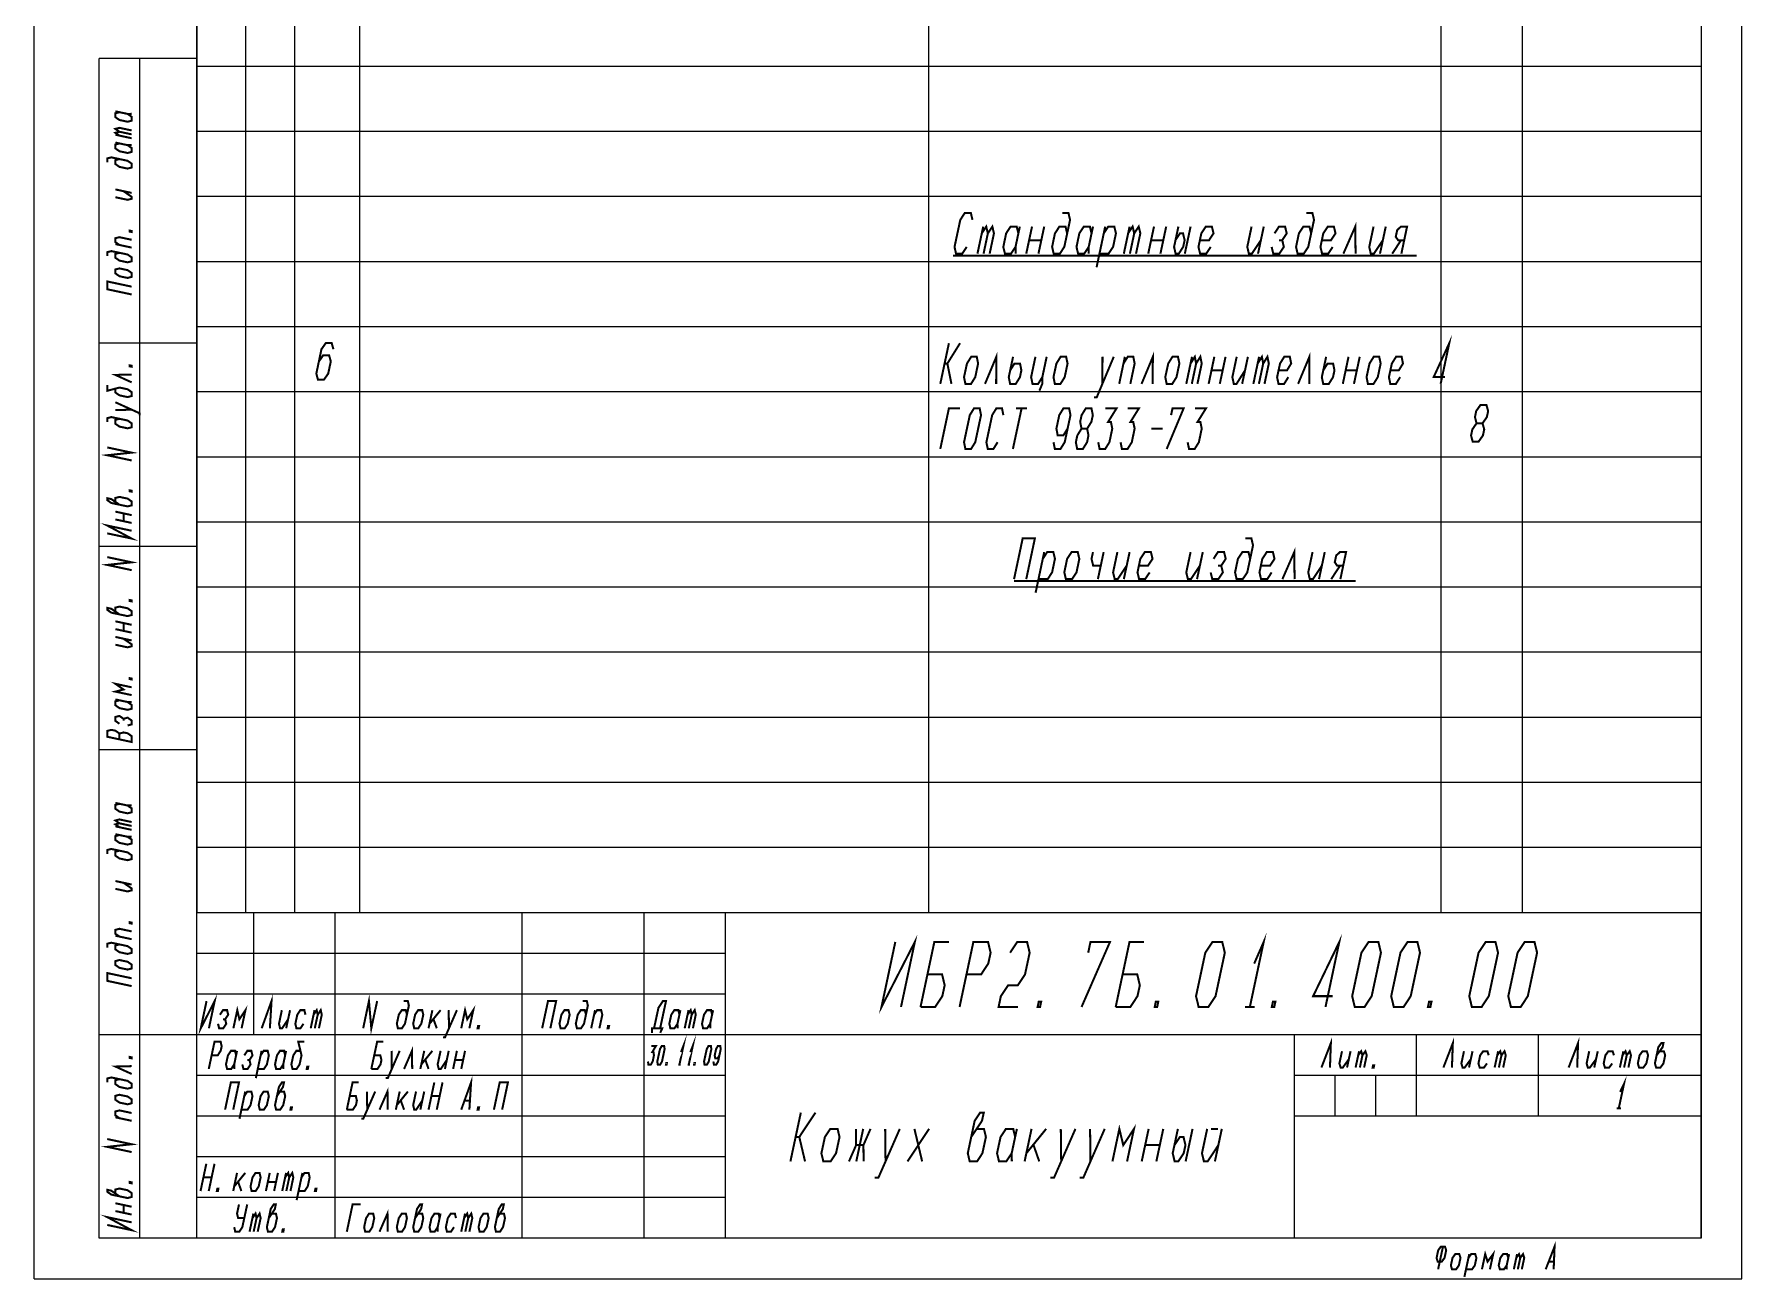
# Model space of a CAD drawing. Header units: millimetres. Extents: x 0 to 210, y 0 to 297.
# Drawn here: x 0 to 210, y 0 to 153 of the extents above; entities that cross this region are included whole.
import ezdxf

# ---------------------------------------------------------------- set-up
doc = ezdxf.new("R2010")
doc.units = ezdxf.units.MM
doc.header["$LTSCALE"] = 19.36
doc.layers.get('0').update_dxf_attribs({"linetype": 'CONTINUOUS'})

msp = doc.modelspace()

# ---------------------------------------------------------------- linework, layer by layer
at = {"color": 7, "linetype": 'CONTINUOUS'}
for p, q in [((0, 0), (0, 297)), ((210, 0), (210, 297)), ((20, 292), (20, 69)), ((20, 5), (20, 292)), ((26, 292), (26, 69)), ((32, 292), (32, 69)), ((40, 292), (40, 69)), ((110, 292), (110, 69)), ((173, 292), (173, 69)), ((183, 292), (183, 69)), ((205, 292), (205, 69)), ((205, 292), (205, 5)), ((20, 277), (20, 45)), ((26, 277), (26, 45)), ((32, 277), (32, 45)), ((40, 277), (40, 45)), ((110, 277), (110, 45)), ((173, 277), (173, 45)), ((183, 277), (183, 45)), ((205, 277), (205, 45)), ((20, 150), (8, 150)), ((8, 5), (8, 150)), ((13, 5), (13, 150)), ((20, 5), (20, 150)), ((205, 149), (20, 149)), ((110, 149), (20, 149)), ((205, 149), (128, 149)), ((205, 141), (20, 141)), ((205, 141), (20, 141)), ((205, 133), (20, 133)), ((205, 133), (20, 133)), ((205, 125), (20, 125)), ((205, 125), (20, 125)), ((205, 117), (20, 117)), ((205, 117), (20, 117)), ((20, 115), (8, 115)), ((205, 109), (20, 109)), ((205, 109), (20, 109)), ((205, 101), (20, 101)), ((205, 101), (20, 101)), ((205, 93), (20, 93)), ((205, 93), (20, 93)), ((20, 90), (8, 90)), ((205, 85), (20, 85)), ((205, 85), (20, 85)), ((205, 77), (20, 77)), ((205, 77), (20, 77)), ((205, 69), (20, 69)), ((205, 69), (20, 69)), ((20, 65), (8, 65)), ((205, 61), (20, 61)), ((205, 53), (20, 53)), ((205, 45), (20, 45)), ((20, 5), (20, 45)), ((205, 45), (20, 45)), ((27, 30), (27, 45)), ((37, 5), (37, 45)), ((60, 5), (60, 45)), ((75, 5), (75, 45)), ((85, 5), (85, 45)), ((205, 5), (205, 45)), ((85, 40), (20, 40)), ((85, 35), (20, 35)), ((20, 30), (8, 30)), ((205, 30), (20, 30)), ((155, 5), (155, 30)), ((170, 20), (170, 30)), ((185, 20), (185, 30)), ((85, 25), (20, 25)), ((205, 25), (155, 25)), ((160, 20), (160, 25)), ((165, 20), (165, 25)), ((85, 20), (20, 20)), ((205, 20), (155, 20)), ((85, 15), (20, 15)), ((85, 10), (20, 10)), ((20, 5), (8, 5)), ((205, 5), (20, 5)), ((0, 0), (210, 0))]:
    msp.add_line(p, q, dxfattribs=at)
at = {"color": 2, "linetype": 'CONTINUOUS', "const_width": 0.25}
for points in [[(9.99, 143.49), (11.49, 143.17), (11.99, 143.18)], [(10.49, 143.38), (9.99, 143.25), (9.99, 142.77), (10.49, 142.42), (11.49, 142.21), (11.99, 142.34), (11.99, 142.82), (11.49, 143.17)], [(10.49, 140.98), (9.99, 141.33), (10.49, 141.46), (11.99, 141.14)], [(10.49, 140.5), (9.99, 140.85), (10.49, 140.98), (11.99, 140.66)], [(11.99, 140.18), (9.99, 140.61)], [(9.99, 139.65), (11.49, 139.33), (11.99, 139.34)], [(10.49, 139.54), (9.99, 139.41), (9.99, 138.93), (10.49, 138.58), (11.49, 138.37), (11.99, 138.5), (11.99, 138.98), (11.49, 139.33)], [(10.49, 137.62), (9.99, 137.49), (9.99, 137.01), (10.49, 136.66), (11.49, 136.45), (11.99, 136.58), (11.99, 137.06), (11.49, 137.41), (9.49, 137.83), (8.99, 137.7), (8.99, 137.22)], [(9.99, 133.89), (11.99, 133.46)], [(9.99, 132.93), (11.49, 132.61), (11.99, 132.74), (11.99, 132.98), (10.99, 133.67)], [(115.39, 130.15), (115.19, 130.99), (114.44, 130.99), (113.89, 130.15), (113.18, 126.82), (113.37, 125.99), (114.12, 125.99), (114.68, 126.82)], [(127.03, 128.49), (126.83, 129.32), (126.08, 129.32), (125.53, 128.49), (125.18, 126.82), (125.38, 125.99), (126.13, 125.99), (126.68, 126.82), (127.39, 130.15), (127.19, 130.99), (126.44, 130.99)], [(157.03, 128.49), (156.83, 129.32), (156.08, 129.32), (155.53, 128.49), (155.18, 126.82), (155.37, 125.99), (156.12, 125.99), (156.68, 126.82), (157.39, 130.15), (157.19, 130.99), (156.44, 130.99)], [(10.49, 127.06), (9.99, 127.41), (9.99, 127.89), (10.49, 128.02), (11.99, 127.7)], [(11.99, 128.78), (11.99, 128.66), (11.74, 128.71), (11.74, 128.83), (11.99, 128.78)], [(116, 125.99), (116.71, 129.32)], [(116.53, 128.49), (117.08, 129.32), (117.28, 128.49), (116.75, 125.99)], [(117.28, 128.49), (117.83, 129.32), (118.03, 128.49), (117.5, 125.99)], [(121.03, 128.49), (120.83, 129.32), (120.08, 129.32), (119.53, 128.49), (119.18, 126.82), (119.38, 125.99), (120.12, 125.99), (120.68, 126.82)], [(121.21, 129.32), (120.68, 126.82), (120.69, 125.99)], [(122, 125.99), (122.71, 129.32)], [(124.21, 129.32), (123.5, 125.99)], [(130.03, 128.49), (129.83, 129.32), (129.08, 129.32), (128.53, 128.49), (128.18, 126.82), (128.38, 125.99), (129.12, 125.99), (129.68, 126.82)], [(130.21, 129.32), (129.68, 126.82), (129.69, 125.99)], [(130.65, 124.32), (131.71, 129.32)], [(131, 125.99), (132.12, 125.99), (132.68, 126.82), (133.03, 128.49), (132.83, 129.32), (132.08, 129.32), (131.53, 128.49)], [(134, 125.99), (134.71, 129.32)], [(134.53, 128.49), (135.08, 129.32), (135.28, 128.49), (134.75, 125.99)], [(135.28, 128.49), (135.83, 129.32), (136.03, 128.49), (135.5, 125.99)], [(137, 125.99), (137.71, 129.32)], [(139.21, 129.32), (138.5, 125.99)], [(140.71, 129.32), (140.18, 126.82), (140.37, 125.99), (140.75, 125.99), (141.3, 126.82), (141.48, 127.65), (141.28, 128.49), (140.91, 128.49), (140.35, 127.65)], [(142.21, 129.32), (141.5, 125.99)], [(143.35, 127.65), (144.48, 127.65), (145.03, 128.49), (144.83, 129.32), (144.08, 129.32), (143.53, 128.49), (143.18, 126.82), (143.38, 125.99), (144.13, 125.99), (144.68, 126.82)], [(149.71, 129.32), (149.18, 126.82), (149.38, 125.99), (149.75, 125.99), (150.85, 127.65)], [(151.21, 129.32), (150.5, 125.99)], [(152.18, 126.82), (152.38, 125.99), (153.12, 125.99), (153.68, 126.82), (153.48, 127.65), (154.03, 128.49), (153.83, 129.32), (153.08, 129.32), (152.53, 128.49)], [(158.35, 127.65), (159.48, 127.65), (160.03, 128.49), (159.83, 129.32), (159.08, 129.32), (158.53, 128.49), (158.18, 126.82), (158.38, 125.99), (159.13, 125.99), (159.68, 126.82)], [(161, 125.99), (162.46, 129.32), (162.5, 125.99)], [(164.71, 129.32), (164.18, 126.82), (164.37, 125.99), (164.75, 125.99), (165.85, 127.65)], [(166.21, 129.32), (165.5, 125.99)], [(168.13, 125.99), (168.83, 129.32), (168.08, 129.32), (167.62, 128.9), (167.44, 128.07), (167.73, 127.65), (168.48, 127.65)], [(10.49, 126.1), (9.99, 125.97), (9.99, 125.49), (10.49, 125.14), (11.49, 124.93), (11.99, 125.06), (11.99, 125.54), (11.49, 125.89), (9.49, 126.31), (8.99, 126.18), (8.99, 125.7)], [(11.99, 126.74), (9.99, 127.17)], [(122.35, 127.65), (123.85, 127.65)], [(137.35, 127.65), (138.85, 127.65)], [(153.1, 127.65), (153.48, 127.65)], [(167, 125.99), (168.1, 127.65)], [(11.49, 123.01), (11.99, 123.14), (11.99, 123.62), (11.49, 123.97), (10.49, 124.18), (9.99, 124.05), (9.99, 123.57), (10.49, 123.22), (11.49, 123.01)], [(113, 125.76), (170, 125.76)], [(11.99, 120.98), (8.99, 121.62), (8.99, 122.58), (11.99, 121.94)], [(172.96, 109.99), (174.02, 114.99), (172.1, 110.82), (173.48, 110.82)], [(36.8, 114.25), (36.59, 115), (35.86, 115), (35.33, 114.25), (34.7, 111.25), (34.9, 110.5), (35.63, 110.5), (36.16, 111.25), (36.48, 112.75), (36.27, 113.5), (35.54, 113.5), (35.02, 112.75)], [(111.43, 109.99), (112.49, 114.99)], [(111.96, 112.49), (112.3, 112.49), (113.86, 114.99)], [(114.35, 110.82), (114.52, 109.99), (115.21, 109.99), (115.73, 110.82), (116.08, 112.49), (115.91, 113.32), (115.23, 113.32), (114.71, 112.49), (114.35, 110.82)], [(116.93, 109.99), (118.32, 113.32), (118.3, 109.99)], [(120.38, 113.32), (119.85, 110.82), (120.02, 109.99), (120.71, 109.99), (121.23, 110.82), (121.4, 111.65), (121.24, 112.49), (120.55, 112.49), (120.03, 111.65)], [(123.13, 113.32), (122.6, 110.82), (122.77, 109.99), (123.46, 109.99), (123.98, 110.82), (123.97, 109.99), (123.62, 109.15)], [(124.51, 113.32), (123.98, 110.82)], [(125.35, 110.82), (125.52, 109.99), (126.21, 109.99), (126.73, 110.82), (127.08, 112.49), (126.91, 113.32), (126.23, 113.32), (125.71, 112.49), (125.35, 110.82)], [(130.32, 108.32), (130.66, 108.32), (132.76, 113.32)], [(131.38, 113.32), (131.36, 109.99)], [(133.43, 109.99), (134.13, 113.32)], [(133.96, 112.49), (134.48, 113.32), (135.16, 113.32), (135.33, 112.49), (134.8, 109.99)], [(136.18, 109.99), (137.57, 113.32), (137.55, 109.99)], [(139.1, 110.82), (139.27, 109.99), (139.96, 109.99), (140.48, 110.82), (140.83, 112.49), (140.66, 113.32), (139.98, 113.32), (139.46, 112.49), (139.1, 110.82)], [(141.68, 109.99), (142.38, 113.32)], [(142.21, 112.49), (142.73, 113.32), (142.89, 112.49), (142.36, 109.99)], [(142.89, 112.49), (143.41, 113.32), (143.58, 112.49), (143.05, 109.99)], [(144.43, 109.99), (145.13, 113.32)], [(146.51, 113.32), (145.8, 109.99)], [(147.88, 113.32), (147.35, 110.82), (147.52, 109.99), (147.86, 109.99), (148.9, 111.65)], [(149.26, 113.32), (148.55, 109.99)], [(149.93, 109.99), (150.63, 113.32)], [(150.46, 112.49), (150.98, 113.32), (151.14, 112.49), (150.61, 109.99)], [(151.14, 112.49), (151.66, 113.32), (151.83, 112.49), (151.3, 109.99)], [(153.03, 111.65), (154.06, 111.65), (154.58, 112.49), (154.41, 113.32), (153.73, 113.32), (153.21, 112.49), (152.85, 110.82), (153.02, 109.99), (153.71, 109.99), (154.23, 110.82)], [(155.43, 109.99), (156.82, 113.32), (156.8, 109.99)], [(158.88, 113.32), (158.35, 110.82), (158.52, 109.99), (159.21, 109.99), (159.73, 110.82), (159.9, 111.65), (159.74, 112.49), (159.05, 112.49), (158.53, 111.65)], [(160.93, 109.99), (161.63, 113.32)], [(163.01, 113.32), (162.3, 109.99)], [(163.85, 110.82), (164.02, 109.99), (164.71, 109.99), (165.23, 110.82), (165.58, 112.49), (165.41, 113.32), (164.73, 113.32), (164.21, 112.49), (163.85, 110.82)], [(166.78, 111.65), (167.81, 111.65), (168.33, 112.49), (168.16, 113.32), (167.48, 113.32), (166.96, 112.49), (166.6, 110.82), (166.77, 109.99), (167.46, 109.99), (167.98, 110.82)], [(11.99, 112.22), (11.99, 112.1), (11.74, 112.15), (11.74, 112.27), (11.99, 112.22)], [(112.8, 109.99), (112.3, 112.49)], [(144.78, 111.65), (146.15, 111.65)], [(161.28, 111.65), (162.65, 111.65)], [(9.99, 109.41), (9.99, 108.93), (10.49, 108.58), (11.49, 108.37), (11.99, 108.5), (11.99, 108.98), (11.49, 109.33), (10.49, 109.54), (8.99, 109.14), (8.99, 109.86)], [(11.99, 110.18), (9.99, 111.09), (11.99, 111.14)], [(12.99, 106.13), (12.99, 106.37), (9.99, 107.73)], [(111.43, 101.99), (112.49, 106.99), (113.86, 106.99)], [(114.52, 101.99), (114.35, 102.82), (115.06, 106.15), (115.58, 106.99), (116.27, 106.99), (116.44, 106.15), (115.73, 102.82), (115.21, 101.99), (114.52, 101.99)], [(119.19, 106.15), (119.02, 106.99), (118.33, 106.99), (117.81, 106.15), (117.1, 102.82), (117.27, 101.99), (117.96, 101.99), (118.48, 102.82)], [(121.43, 106.99), (120.36, 101.99)], [(120.74, 106.99), (122.11, 106.99)], [(125.35, 102.82), (125.52, 101.99), (126.21, 101.99), (126.73, 102.82), (127.44, 106.15), (127.27, 106.99), (126.58, 106.99), (126.06, 106.15), (125.71, 104.49), (125.87, 103.65), (126.56, 103.65), (127.08, 104.49)], [(129.49, 104.49), (130.01, 105.32), (130.19, 106.15), (130.02, 106.99), (129.33, 106.99), (128.81, 106.15), (128.63, 105.32), (128.8, 104.49)], [(131.74, 106.99), (133.11, 106.99), (132.07, 105.32), (132.41, 105.32), (132.58, 104.49), (132.23, 102.82), (131.71, 101.99), (131.02, 101.99), (130.85, 102.82)], [(134.49, 106.99), (135.86, 106.99), (134.82, 105.32), (135.16, 105.32), (135.33, 104.49), (134.98, 102.82), (134.46, 101.99), (133.77, 101.99), (133.6, 102.82)], [(139.27, 101.99), (141.36, 106.99), (139.99, 106.99), (139.81, 106.15)], [(142.74, 106.99), (144.11, 106.99), (143.07, 105.32), (143.41, 105.32), (143.58, 104.49), (143.23, 102.82), (142.71, 101.99), (142.02, 101.99), (141.85, 102.82)], [(178.11, 105.15), (178.64, 105.9), (178.8, 106.65), (178.59, 107.4), (177.86, 107.4), (177.33, 106.65), (177.18, 105.9), (177.38, 105.15)], [(10.49, 105.7), (9.99, 105.57), (9.99, 105.09), (10.49, 104.74), (11.49, 104.53), (11.99, 104.66), (11.99, 105.14), (11.49, 105.49), (9.49, 105.91), (8.99, 105.78), (8.99, 105.3)], [(9.99, 106.77), (11.99, 106.82)], [(176.9, 102.9), (177.63, 102.9), (178.16, 103.65), (178.32, 104.4), (178.11, 105.15), (177.38, 105.15), (176.86, 104.4), (176.7, 103.65), (176.9, 102.9)], [(128.27, 101.99), (128.96, 101.99), (129.48, 102.82), (129.65, 103.65), (129.49, 104.49), (128.8, 104.49), (128.28, 103.65), (128.1, 102.82), (128.27, 101.99)], [(137.39, 104.49), (138.77, 104.49)], [(11.99, 100.58), (8.99, 101.22), (11.99, 101.54), (8.99, 102.18)], [(11.99, 96.86), (11.99, 96.74), (11.74, 96.79), (11.74, 96.91), (11.99, 96.86)], [(10.49, 95.14), (9.49, 95.83), (8.99, 95.94), (8.99, 95.7), (9.49, 95.35), (11.49, 94.93), (11.99, 95.06), (11.99, 95.54), (11.49, 95.89), (10.49, 96.1), (9.99, 95.97), (9.99, 95.49)], [(8.99, 91.62), (11.99, 90.98), (8.99, 92.58), (11.99, 91.94)], [(9.99, 94.29), (11.99, 93.86)], [(11.99, 92.9), (9.99, 93.33)], [(10.99, 93.11), (10.99, 94.07)], [(120.5, 85.99), (121.56, 90.99), (123.06, 90.99), (122, 85.99)], [(149.53, 88.49), (149.33, 89.32), (148.58, 89.32), (148.03, 88.49), (147.68, 86.82), (147.87, 85.99), (148.62, 85.99), (149.18, 86.82), (149.89, 90.15), (149.69, 90.99), (148.94, 90.99)], [(11.99, 87.1), (8.99, 87.74), (11.99, 88.06), (8.99, 88.7)], [(123.15, 84.32), (124.21, 89.32)], [(123.5, 85.99), (124.63, 85.99), (125.18, 86.82), (125.53, 88.49), (125.33, 89.32), (124.58, 89.32), (124.03, 88.49)], [(126.68, 86.82), (126.88, 85.99), (127.63, 85.99), (128.18, 86.82), (128.53, 88.49), (128.33, 89.32), (127.58, 89.32), (127.03, 88.49), (126.68, 86.82)], [(130.21, 89.32), (130.03, 88.49), (130.23, 87.65), (131.17, 87.65)], [(131.52, 89.32), (130.81, 85.99)], [(133.21, 89.32), (132.68, 86.82), (132.88, 85.99), (133.25, 85.99), (134.35, 87.65)], [(134.71, 89.32), (134, 85.99)], [(135.85, 87.65), (136.98, 87.65), (137.53, 88.49), (137.33, 89.32), (136.58, 89.32), (136.03, 88.49), (135.68, 86.82), (135.88, 85.99), (136.62, 85.99), (137.18, 86.82)], [(142.21, 89.32), (141.68, 86.82), (141.88, 85.99), (142.25, 85.99), (143.35, 87.65)], [(143.71, 89.32), (143, 85.99)], [(144.68, 86.82), (144.88, 85.99), (145.62, 85.99), (146.18, 86.82), (145.98, 87.65), (146.53, 88.49), (146.33, 89.32), (145.58, 89.32), (145.03, 88.49)], [(150.85, 87.65), (151.98, 87.65), (152.53, 88.49), (152.33, 89.32), (151.58, 89.32), (151.03, 88.49), (150.68, 86.82), (150.88, 85.99), (151.63, 85.99), (152.18, 86.82)], [(153.5, 85.99), (154.96, 89.32), (155, 85.99)], [(157.21, 89.32), (156.68, 86.82), (156.87, 85.99), (157.25, 85.99), (158.35, 87.65)], [(158.71, 89.32), (158, 85.99)], [(160.63, 85.99), (161.33, 89.32), (160.58, 89.32), (160.12, 88.9), (159.94, 88.07), (160.23, 87.65), (160.98, 87.65)], [(145.6, 87.65), (145.98, 87.65)], [(159.5, 85.99), (160.6, 87.65)], [(120.5, 85.76), (162.5, 85.76)], [(10.49, 81.66), (9.49, 82.35), (8.99, 82.46), (8.99, 82.22), (9.49, 81.87), (11.49, 81.45), (11.99, 81.58), (11.99, 82.06), (11.49, 82.41), (10.49, 82.62), (9.99, 82.49), (9.99, 82.01)], [(11.99, 83.38), (11.99, 83.26), (11.74, 83.31), (11.74, 83.43), (11.99, 83.38)], [(9.99, 80.81), (11.99, 80.38)], [(11.99, 79.42), (9.99, 79.85)], [(10.99, 79.63), (10.99, 80.59)], [(9.99, 78.89), (11.99, 78.46)], [(9.99, 77.93), (11.49, 77.61), (11.99, 77.74), (11.99, 77.98), (10.99, 78.67)], [(11.99, 73.78), (11.99, 73.66), (11.74, 73.71), (11.74, 73.83), (11.99, 73.78)], [(11.99, 71.74), (9.99, 72.17), (10.99, 72.43), (9.99, 73.13), (11.99, 72.7)], [(9.99, 71.21), (11.49, 70.89), (11.99, 70.9)], [(10.49, 71.1), (9.99, 70.97), (9.99, 70.49), (10.49, 70.14), (11.49, 69.93), (11.99, 70.06), (11.99, 70.54), (11.49, 70.89)], [(11.49, 68.01), (11.99, 68.14), (11.99, 68.62), (11.49, 68.97), (10.99, 68.83), (10.49, 69.18), (9.99, 69.05), (9.99, 68.57), (10.49, 68.22)], [(11.99, 65.98), (11.99, 66.7), (11.49, 67.05), (10.99, 67.15), (10.49, 67.02), (9.99, 67.37), (9.49, 67.47), (8.99, 67.34), (8.99, 66.62), (11.99, 65.98)], [(10.99, 68.59), (10.99, 68.83)], [(10.49, 66.3), (10.49, 67.02)], [(9.99, 58.49), (11.49, 58.17), (11.99, 58.18)], [(10.49, 58.38), (9.99, 58.25), (9.99, 57.77), (10.49, 57.42), (11.49, 57.21), (11.99, 57.34), (11.99, 57.82), (11.49, 58.17)], [(10.49, 55.98), (9.99, 56.33), (10.49, 56.46), (11.99, 56.14)], [(10.49, 55.5), (9.99, 55.85), (10.49, 55.98), (11.99, 55.66)], [(11.99, 55.18), (9.99, 55.61)], [(9.99, 54.65), (11.49, 54.33), (11.99, 54.34)], [(10.49, 54.54), (9.99, 54.41), (9.99, 53.93), (10.49, 53.58), (11.49, 53.37), (11.99, 53.5), (11.99, 53.98), (11.49, 54.33)], [(10.49, 52.62), (9.99, 52.49), (9.99, 52.01), (10.49, 51.66), (11.49, 51.45), (11.99, 51.58), (11.99, 52.06), (11.49, 52.41), (9.49, 52.83), (8.99, 52.7), (8.99, 52.22)], [(9.99, 48.89), (11.99, 48.46)], [(9.99, 47.93), (11.49, 47.61), (11.99, 47.74), (11.99, 47.98), (10.99, 48.67)], [(10.49, 42.06), (9.99, 42.41), (9.99, 42.89), (10.49, 43.02), (11.99, 42.7)], [(11.99, 41.74), (9.99, 42.17)], [(11.99, 43.78), (11.99, 43.66), (11.74, 43.71), (11.74, 43.83), (11.99, 43.78)], [(105.9, 41.41), (104.2, 33.41), (108.3, 41.41), (106.6, 33.41)], [(150.03, 38.74), (151.2, 41.41), (149.5, 33.41)], [(158.8, 33.41), (160.5, 41.41), (157.28, 34.74), (159.68, 34.74)], [(10.49, 41.1), (9.99, 40.97), (9.99, 40.49), (10.49, 40.14), (11.49, 39.93), (11.99, 40.06), (11.99, 40.54), (11.49, 40.89), (9.49, 41.31), (8.99, 41.18), (8.99, 40.7)], [(109, 33.41), (110.7, 41.41), (112.5, 41.41)], [(113.8, 33.41), (115.5, 41.41), (117.3, 41.41), (117.62, 40.08), (117.33, 38.74), (116.45, 37.41), (114.65, 37.41)], [(120.02, 40.08), (120.9, 41.41), (122.1, 41.41), (122.42, 40.08), (121.85, 37.41), (120.97, 36.08), (119.77, 36.08), (118.88, 34.74), (118.6, 33.41), (121, 33.41)], [(128.8, 33.41), (132.3, 41.41), (129.9, 41.41), (129.62, 40.08)], [(133, 33.41), (134.7, 41.41), (136.5, 41.41)], [(143.2, 33.41), (142.88, 34.74), (144.02, 40.08), (144.9, 41.41), (146.1, 41.41), (146.42, 40.08), (145.28, 34.74), (144.4, 33.41), (143.2, 33.41)], [(162.4, 33.41), (162.08, 34.74), (163.22, 40.08), (164.1, 41.41), (165.3, 41.41), (165.62, 40.08), (164.48, 34.74), (163.6, 33.41), (162.4, 33.41)], [(167.2, 33.41), (166.88, 34.74), (168.02, 40.08), (168.9, 41.41), (170.1, 41.41), (170.42, 40.08), (169.28, 34.74), (168.4, 33.41), (167.2, 33.41)], [(176.8, 33.41), (176.48, 34.74), (177.62, 40.08), (178.5, 41.41), (179.7, 41.41), (180.02, 40.08), (178.88, 34.74), (178, 33.41), (176.8, 33.41)], [(181.6, 33.41), (181.28, 34.74), (182.42, 40.08), (183.3, 41.41), (184.5, 41.41), (184.82, 40.08), (183.68, 34.74), (182.8, 33.41), (181.6, 33.41)], [(11.49, 38.01), (11.99, 38.14), (11.99, 38.62), (11.49, 38.97), (10.49, 39.18), (9.99, 39.05), (9.99, 38.57), (10.49, 38.22), (11.49, 38.01)], [(11.99, 35.98), (8.99, 36.62), (8.99, 37.58), (11.99, 36.94)], [(109, 33.41), (110.8, 33.41), (111.68, 34.74), (111.97, 36.08), (111.65, 37.41), (109.85, 37.41)], [(133, 33.41), (134.8, 33.41), (135.68, 34.74), (135.97, 36.08), (135.65, 37.41), (133.85, 37.41)], [(21.2, 34.14), (20.49, 30.79), (22.2, 34.14), (21.49, 30.79)], [(24.5, 30.79), (24.98, 33.02), (25.24, 31.9), (25.98, 33.02), (25.51, 30.79)], [(27.98, 30.79), (29.19, 34.14), (28.99, 30.79)], [(40.46, 30.79), (41.17, 34.14), (41.46, 30.79), (42.18, 34.14)], [(45.84, 32.46), (45.71, 33.02), (45.21, 33.02), (44.84, 32.46), (44.6, 31.35), (44.73, 30.79), (45.23, 30.79), (45.6, 31.35), (46.08, 33.58), (45.95, 34.14), (45.44, 34.14)], [(52.52, 30.79), (52.99, 33.02), (53.26, 31.9), (54, 33.02), (53.52, 30.79)], [(62.47, 30.79), (63.19, 34.14), (64.19, 34.14), (63.48, 30.79)], [(67.86, 32.46), (67.72, 33.02), (67.22, 33.02), (66.85, 32.46), (66.61, 31.35), (66.75, 30.79), (67.25, 30.79), (67.62, 31.35), (68.09, 33.58), (67.96, 34.14), (67.46, 34.14)], [(76.23, 30.79), (76.77, 33.3), (77.32, 34.14), (77.7, 34.14), (76.98, 30.79)], [(123.7, 33.41), (123.4, 33.41), (123.54, 34.08), (123.84, 34.08), (123.7, 33.41)], [(138.1, 33.41), (137.8, 33.41), (137.94, 34.08), (138.24, 34.08), (138.1, 33.41)], [(152.5, 33.41), (152.2, 33.41), (152.34, 34.08), (152.64, 34.08), (152.5, 33.41)], [(171.7, 33.41), (171.4, 33.41), (171.54, 34.08), (171.84, 34.08), (171.7, 33.41)], [(22.61, 31.35), (22.75, 30.79), (23.25, 30.79), (23.62, 31.35), (23.49, 31.9), (23.86, 32.46), (23.72, 33.02), (23.22, 33.02), (22.85, 32.46)], [(23.23, 31.9), (23.49, 31.9)], [(30.46, 33.02), (30.11, 31.35), (30.24, 30.79), (30.49, 30.79), (31.23, 31.9)], [(31.47, 33.02), (30.99, 30.79)], [(33.36, 32.46), (33.23, 33.02), (32.73, 33.02), (32.36, 32.46), (32.12, 31.35), (32.25, 30.79), (32.75, 30.79), (33.12, 31.35)], [(34.01, 30.79), (34.48, 33.02)], [(34.37, 32.46), (34.74, 33.02), (34.87, 32.46), (34.51, 30.79)], [(34.87, 32.46), (35.24, 33.02), (35.37, 32.46), (35.02, 30.79)], [(46.61, 31.35), (46.74, 30.79), (47.24, 30.79), (47.61, 31.35), (47.85, 32.46), (47.72, 33.02), (47.22, 33.02), (46.85, 32.46), (46.61, 31.35)], [(48.97, 33.02), (48.5, 30.79)], [(48.62, 31.35), (49.98, 33.02)], [(49.11, 31.9), (49.51, 30.79)], [(50.27, 29.67), (50.52, 29.67), (51.99, 33.02)], [(50.98, 33.02), (51.01, 30.79)], [(64.6, 31.35), (64.74, 30.79), (65.24, 30.79), (65.61, 31.35), (65.85, 32.46), (65.71, 33.02), (65.21, 33.02), (64.84, 32.46), (64.6, 31.35)], [(68.5, 30.79), (68.98, 33.02)], [(68.86, 32.46), (69.23, 33.02), (69.73, 33.02), (69.87, 32.46), (69.51, 30.79)], [(79.35, 32.46), (79.22, 33.02), (78.72, 33.02), (78.35, 32.46), (78.11, 31.35), (78.24, 30.79), (78.74, 30.79), (79.11, 31.35)], [(79.47, 33.02), (79.11, 31.35), (79.12, 30.79)], [(80, 30.79), (80.47, 33.02)], [(80.36, 32.46), (80.73, 33.02), (80.86, 32.46), (80.5, 30.79)], [(80.86, 32.46), (81.23, 33.02), (81.36, 32.46), (81.01, 30.79)], [(83.37, 32.46), (83.24, 33.02), (82.74, 33.02), (82.37, 32.46), (82.13, 31.35), (82.26, 30.79), (82.76, 30.79), (83.13, 31.35)], [(83.49, 33.02), (83.13, 31.35), (83.14, 30.79)], [(148.9, 33.41), (150.1, 33.41)], [(54.66, 30.79), (54.53, 30.79), (54.59, 31.07), (54.71, 31.07), (54.66, 30.79)], [(70.64, 30.79), (70.52, 30.79), (70.57, 31.07), (70.7, 31.07), (70.64, 30.79)], [(75.99, 30.23), (75.98, 30.79), (77.24, 30.79), (76.99, 30.23)], [(79.54, 27.86), (79.84, 28.62), (79.35, 26.32)], [(80.69, 27.86), (80.99, 28.62), (80.5, 26.32)], [(158.3, 25.97), (159.46, 28.97), (159.35, 25.97)], [(173.3, 25.97), (174.46, 28.97), (174.35, 25.97)], [(188.7, 25.97), (189.86, 28.97), (189.75, 25.97)], [(11.99, 27.22), (11.99, 27.1), (11.74, 27.15), (11.74, 27.27), (11.99, 27.22)], [(21.47, 25.79), (22.18, 29.14), (22.93, 29.14), (23.06, 28.58), (22.94, 28.02), (22.57, 27.46), (21.82, 27.46)], [(24.84, 27.46), (24.7, 28.02), (24.2, 28.02), (23.83, 27.46), (23.59, 26.35), (23.73, 25.79), (24.23, 25.79), (24.6, 26.35)], [(24.95, 28.02), (24.6, 26.35), (24.61, 25.79)], [(25.6, 26.35), (25.74, 25.79), (26.24, 25.79), (26.61, 26.35), (26.48, 26.9), (26.85, 27.46), (26.71, 28.02), (26.21, 28.02), (25.84, 27.46)], [(27.26, 24.67), (27.97, 28.02)], [(27.49, 25.79), (28.25, 25.79), (28.62, 26.35), (28.86, 27.46), (28.72, 28.02), (28.22, 28.02), (27.85, 27.46)], [(30.87, 27.46), (30.73, 28.02), (30.23, 28.02), (29.86, 27.46), (29.62, 26.35), (29.76, 25.79), (30.26, 25.79), (30.63, 26.35)], [(30.98, 28.02), (30.63, 26.35), (30.64, 25.79)], [(32.74, 28.02), (32.24, 28.02), (31.87, 27.46), (31.63, 26.35), (31.77, 25.79), (32.27, 25.79), (32.64, 26.35), (32.88, 27.46), (32.48, 29.14), (33.23, 29.14)], [(41.46, 25.79), (42.18, 29.14), (42.93, 29.14)], [(41.46, 25.79), (42.22, 25.79), (42.59, 26.35), (42.71, 26.9), (42.57, 27.46), (41.82, 27.46)], [(43.24, 24.67), (43.49, 24.67), (44.95, 28.02)], [(43.95, 28.02), (43.98, 25.79)], [(45.49, 25.79), (46.46, 28.02), (46.49, 25.79)], [(47.97, 28.02), (47.49, 25.79)], [(47.61, 26.35), (48.97, 28.02)], [(49.98, 28.02), (49.62, 26.35), (49.76, 25.79), (50.01, 25.79), (50.75, 26.9)], [(50.98, 28.02), (50.51, 25.79)], [(51.52, 25.79), (51.99, 28.02)], [(52.99, 28.02), (52.52, 25.79)], [(75.89, 28.62), (76.46, 28.62), (76.01, 27.86), (76.16, 27.86), (76.22, 27.47), (76.06, 26.71), (75.83, 26.32), (75.54, 26.32), (75.48, 26.71)], [(76.69, 26.32), (76.63, 26.71), (76.96, 28.24), (77.18, 28.62), (77.47, 28.62), (77.53, 28.24), (77.21, 26.71), (76.98, 26.32), (76.69, 26.32)], [(82.44, 26.32), (82.38, 26.71), (82.71, 28.24), (82.93, 28.62), (83.22, 28.62), (83.28, 28.24), (82.96, 26.71), (82.73, 26.32), (82.44, 26.32)], [(83.53, 26.71), (83.59, 26.32), (83.88, 26.32), (84.11, 26.71), (84.43, 28.24), (84.37, 28.62), (84.08, 28.62), (83.86, 28.24), (83.69, 27.47), (83.76, 27.09), (84.04, 27.09), (84.27, 27.47)], [(160.83, 27.97), (160.51, 26.47), (160.66, 25.97), (160.93, 25.97), (161.66, 26.97)], [(161.88, 27.97), (161.45, 25.97)], [(162.5, 25.97), (162.93, 27.97)], [(162.82, 27.47), (163.19, 27.97), (163.34, 27.47), (163.03, 25.97)], [(163.34, 27.47), (163.71, 27.97), (163.87, 27.47), (163.55, 25.97)], [(175.83, 27.97), (175.51, 26.47), (175.66, 25.97), (175.92, 25.97), (176.66, 26.97)], [(176.88, 27.97), (176.45, 25.97)], [(178.87, 27.47), (178.71, 27.97), (178.19, 27.97), (177.82, 27.47), (177.61, 26.47), (177.76, 25.97), (178.29, 25.97), (178.66, 26.47)], [(179.6, 25.97), (180.03, 27.97)], [(179.92, 27.47), (180.29, 27.97), (180.44, 27.47), (180.12, 25.97)], [(180.44, 27.47), (180.81, 27.97), (180.97, 27.47), (180.65, 25.97)], [(191.23, 27.97), (190.91, 26.47), (191.06, 25.97), (191.32, 25.97), (192.06, 26.97)], [(192.28, 27.97), (191.85, 25.97)], [(194.27, 27.47), (194.11, 27.97), (193.59, 27.97), (193.22, 27.47), (193.01, 26.47), (193.16, 25.97), (193.69, 25.97), (194.06, 26.47)], [(195, 25.97), (195.43, 27.97)], [(195.32, 27.47), (195.69, 27.97), (195.84, 27.47), (195.52, 25.97)], [(195.84, 27.47), (196.21, 27.97), (196.37, 27.47), (196.05, 25.97)], [(197.21, 26.47), (197.36, 25.97), (197.89, 25.97), (198.26, 26.47), (198.47, 27.47), (198.31, 27.97), (197.79, 27.97), (197.42, 27.47), (197.21, 26.47)], [(199.52, 27.47), (200.26, 28.47), (200.36, 28.97), (200.1, 28.97), (199.73, 28.47), (199.31, 26.47), (199.46, 25.97), (199.99, 25.97), (200.36, 26.47), (200.57, 27.47), (200.41, 27.97), (199.89, 27.97)], [(11.99, 25.18), (9.99, 26.09), (11.99, 26.14)], [(26.22, 26.9), (26.48, 26.9)], [(33.65, 25.79), (33.52, 25.79), (33.58, 26.07), (33.71, 26.07), (33.65, 25.79)], [(48.11, 26.9), (48.5, 25.79)], [(51.75, 26.9), (52.76, 26.9)], [(77.77, 26.32), (77.7, 26.32), (77.74, 26.52), (77.81, 26.52), (77.77, 26.32)], [(79.21, 26.32), (79.5, 26.32)], [(80.36, 26.32), (80.65, 26.32)], [(81.22, 26.32), (81.15, 26.32), (81.19, 26.52), (81.26, 26.52), (81.22, 26.32)], [(164.73, 25.97), (164.6, 25.97), (164.65, 26.22), (164.78, 26.22), (164.73, 25.97)], [(10.49, 24.54), (9.99, 24.41), (9.99, 23.93), (10.49, 23.58), (11.49, 23.37), (11.99, 23.5), (11.99, 23.98), (11.49, 24.33), (9.49, 24.75), (8.99, 24.62), (8.99, 24.14)], [(23.48, 20.79), (24.19, 24.14), (25.19, 24.14), (24.48, 20.79)], [(25.25, 19.67), (25.96, 23.02)], [(25.48, 20.79), (26.24, 20.79), (26.61, 21.35), (26.85, 22.46), (26.71, 23.02), (26.21, 23.02), (25.84, 22.46)], [(27.61, 21.35), (27.75, 20.79), (28.25, 20.79), (28.62, 21.35), (28.86, 22.46), (28.72, 23.02), (28.22, 23.02), (27.85, 22.46), (27.61, 21.35)], [(29.86, 22.46), (30.6, 23.58), (30.72, 24.14), (30.47, 24.14), (30.1, 23.58), (29.62, 21.35), (29.76, 20.79), (30.26, 20.79), (30.63, 21.35), (30.87, 22.46), (30.73, 23.02), (30.23, 23.02)], [(38.45, 20.79), (39.16, 24.14), (39.92, 24.14)], [(40.22, 19.67), (40.47, 19.67), (41.94, 23.02)], [(40.93, 23.02), (40.96, 20.79)], [(42.47, 20.79), (43.45, 23.02), (43.48, 20.79)], [(44.95, 23.02), (44.48, 20.79)], [(44.6, 21.35), (45.96, 23.02)], [(46.96, 23.02), (46.61, 21.35), (46.74, 20.79), (46.99, 20.79), (47.73, 21.9)], [(47.97, 23.02), (47.49, 20.79)], [(48.5, 20.79), (49.21, 24.14)], [(50.22, 24.14), (49.51, 20.79)], [(52.52, 20.79), (53.73, 24.14), (53.52, 20.79)], [(56.54, 20.79), (57.25, 24.14), (58.26, 24.14), (57.55, 20.79)], [(195.03, 22.97), (195.51, 23.97), (194.87, 20.97)], [(11.49, 21.45), (11.99, 21.58), (11.99, 22.06), (11.49, 22.41), (10.49, 22.62), (9.99, 22.49), (9.99, 22.01), (10.49, 21.66), (11.49, 21.45)], [(31.64, 20.79), (31.52, 20.79), (31.57, 21.07), (31.7, 21.07), (31.64, 20.79)], [(38.45, 20.79), (39.2, 20.79), (39.57, 21.35), (39.69, 21.9), (39.56, 22.46), (38.81, 22.46)], [(45.09, 21.9), (45.49, 20.79)], [(48.86, 22.46), (49.86, 22.46)], [(53.01, 21.9), (53.51, 21.9)], [(54.66, 20.79), (54.53, 20.79), (54.59, 21.07), (54.71, 21.07), (54.66, 20.79)], [(194.61, 20.97), (195.13, 20.97)], [(10.49, 19.74), (9.99, 20.09), (9.99, 20.57), (10.49, 20.7), (11.99, 20.38)], [(11.99, 19.42), (9.99, 19.85)], [(93, 14.43), (94.28, 20.43)], [(93.64, 17.43), (94.09, 17.43), (96.08, 20.43)], [(115.24, 17.43), (116.56, 19.43), (116.78, 20.43), (116.33, 20.43), (115.66, 19.43), (114.81, 15.43), (115.05, 14.43), (115.95, 14.43), (116.61, 15.43), (117.04, 17.43), (116.8, 18.43), (115.9, 18.43)], [(132.6, 14.43), (133.45, 18.43), (133.93, 16.43), (135.25, 18.43), (134.4, 14.43)], [(11.99, 15.58), (8.99, 16.22), (11.99, 16.54), (8.99, 17.18)], [(94.8, 14.43), (94.09, 17.43)], [(96.81, 15.43), (97.05, 14.43), (97.95, 14.43), (98.61, 15.43), (99.04, 17.43), (98.8, 18.43), (97.9, 18.43), (97.24, 17.43), (96.81, 15.43)], [(100.2, 14.43), (101.08, 16.43), (101.05, 18.43)], [(101.95, 18.43), (101.1, 14.43)], [(102.85, 18.43), (101.98, 16.43), (102, 14.43)], [(103.37, 12.43), (103.82, 12.43), (106.45, 18.43)], [(104.65, 18.43), (104.7, 14.43)], [(107.4, 14.43), (110.05, 18.43)], [(108.25, 18.43), (109.2, 14.43)], [(120.64, 17.43), (120.4, 18.43), (119.5, 18.43), (118.84, 17.43), (118.41, 15.43), (118.65, 14.43), (119.55, 14.43), (120.21, 15.43)], [(120.85, 18.43), (120.21, 15.43), (120.23, 14.43)], [(122.65, 18.43), (121.8, 14.43)], [(122.01, 15.43), (124.45, 18.43)], [(124.97, 12.43), (125.42, 12.43), (128.05, 18.43)], [(126.25, 18.43), (126.3, 14.43)], [(128.57, 12.43), (129.02, 12.43), (131.65, 18.43)], [(129.85, 18.43), (129.9, 14.43)], [(136.2, 14.43), (137.05, 18.43)], [(138.85, 18.43), (138, 14.43)], [(140.65, 18.43), (140.01, 15.43), (140.25, 14.43), (140.7, 14.43), (141.36, 15.43), (141.58, 16.43), (141.34, 17.43), (140.89, 17.43), (140.23, 16.43)], [(142.45, 18.43), (141.6, 14.43)], [(144.25, 18.43), (143.61, 15.43), (143.85, 14.43), (144.3, 14.43), (145.63, 16.43)], [(144.7, 18.43), (145.6, 18.43)], [(146.05, 18.43), (145.2, 14.43)], [(101.08, 16.43), (101.98, 16.43)], [(122.9, 16.43), (123.6, 14.43)], [(136.63, 16.43), (138.43, 16.43)], [(20.46, 10.79), (21.17, 14.14)], [(22.18, 14.14), (21.47, 10.79)], [(24.95, 13.02), (24.48, 10.79)], [(24.6, 11.35), (25.96, 13.02)], [(26.61, 11.35), (26.74, 10.79), (27.24, 10.79), (27.61, 11.35), (27.85, 12.46), (27.72, 13.02), (27.22, 13.02), (26.85, 12.46), (26.61, 11.35)], [(28.5, 10.79), (28.97, 13.02)], [(29.98, 13.02), (29.51, 10.79)], [(30.51, 10.79), (30.98, 13.02)], [(30.87, 12.46), (31.24, 13.02), (31.37, 12.46), (31.01, 10.79)], [(31.37, 12.46), (31.74, 13.02), (31.87, 12.46), (31.52, 10.79)], [(32.28, 9.67), (32.99, 13.02)], [(32.52, 10.79), (33.27, 10.79), (33.64, 11.35), (33.88, 12.46), (33.75, 13.02), (33.25, 13.02), (32.88, 12.46)], [(10.49, 10.14), (9.49, 10.83), (8.99, 10.94), (8.99, 10.7), (9.49, 10.35), (11.49, 9.93), (11.99, 10.06), (11.99, 10.54), (11.49, 10.89), (10.49, 11.1), (9.99, 10.97), (9.99, 10.49)], [(11.99, 11.86), (11.99, 11.74), (11.74, 11.79), (11.74, 11.91), (11.99, 11.86)], [(20.82, 12.46), (21.82, 12.46)], [(22.6, 10.79), (22.47, 10.79), (22.53, 11.07), (22.65, 11.07), (22.6, 10.79)], [(25.09, 11.9), (25.48, 10.79)], [(28.74, 11.9), (29.74, 11.9)], [(34.66, 10.79), (34.53, 10.79), (34.59, 11.07), (34.71, 11.07), (34.66, 10.79)], [(9.99, 9.29), (11.99, 8.86)], [(11.99, 7.9), (9.99, 8.33)], [(10.99, 8.11), (10.99, 9.07)], [(24.6, 6.35), (24.73, 5.79), (25.23, 5.79), (25.6, 6.35), (26.2, 9.14)], [(25.19, 9.14), (24.95, 8.02), (25.09, 7.46), (25.84, 7.46)], [(28.86, 7.46), (29.6, 8.58), (29.71, 9.14), (29.46, 9.14), (29.09, 8.58), (28.62, 6.35), (28.75, 5.79), (29.25, 5.79), (29.62, 6.35), (29.86, 7.46), (29.73, 8.02), (29.23, 8.02)], [(38.45, 5.79), (39.16, 9.14), (40.17, 9.14)], [(42.47, 5.79), (43.45, 8.02), (43.48, 5.79)], [(46.85, 7.46), (47.59, 8.58), (47.7, 9.14), (47.45, 9.14), (47.08, 8.58), (46.61, 6.35), (46.74, 5.79), (47.24, 5.79), (47.61, 6.35), (47.85, 7.46), (47.72, 8.02), (47.22, 8.02)], [(56.9, 7.46), (57.64, 8.58), (57.75, 9.14), (57.5, 9.14), (57.13, 8.58), (56.66, 6.35), (56.79, 5.79), (57.29, 5.79), (57.66, 6.35), (57.9, 7.46), (57.77, 8.02), (57.27, 8.02)], [(8.99, 6.62), (11.99, 5.98), (8.99, 7.58), (11.99, 6.94)], [(26.49, 5.79), (26.96, 8.02)], [(26.85, 7.46), (27.22, 8.02), (27.35, 7.46), (26.99, 5.79)], [(27.35, 7.46), (27.72, 8.02), (27.85, 7.46), (27.49, 5.79)], [(40.58, 6.35), (40.71, 5.79), (41.21, 5.79), (41.58, 6.35), (41.82, 7.46), (41.69, 8.02), (41.19, 8.02), (40.82, 7.46), (40.58, 6.35)], [(44.6, 6.35), (44.73, 5.79), (45.23, 5.79), (45.6, 6.35), (45.84, 7.46), (45.71, 8.02), (45.21, 8.02), (44.84, 7.46), (44.6, 6.35)], [(49.86, 7.46), (49.73, 8.02), (49.23, 8.02), (48.86, 7.46), (48.62, 6.35), (48.75, 5.79), (49.25, 5.79), (49.62, 6.35)], [(49.98, 8.02), (49.62, 6.35), (49.63, 5.79)], [(51.87, 7.46), (51.74, 8.02), (51.24, 8.02), (50.87, 7.46), (50.63, 6.35), (50.76, 5.79), (51.26, 5.79), (51.63, 6.35)], [(52.52, 5.79), (52.99, 8.02)], [(52.88, 7.46), (53.25, 8.02), (53.38, 7.46), (53.02, 5.79)], [(53.38, 7.46), (53.75, 8.02), (53.88, 7.46), (53.52, 5.79)], [(54.65, 6.35), (54.78, 5.79), (55.28, 5.79), (55.65, 6.35), (55.89, 7.46), (55.76, 8.02), (55.26, 8.02), (54.89, 7.46), (54.65, 6.35)], [(30.64, 5.79), (30.51, 5.79), (30.57, 6.07), (30.69, 6.07), (30.64, 5.79)], [(185.88, 1.17), (186.97, 3.97), (186.86, 1.17)], [(173.25, 3.97), (173, 3.97), (172.66, 3.51), (172.46, 2.57), (172.6, 2.11), (173.09, 2.11), (173.44, 2.57), (173.64, 3.51), (173.49, 3.97), (173.25, 3.97), (172.65, 1.17)], [(174.22, 1.64), (174.36, 1.17), (174.86, 1.17), (175.2, 1.64), (175.4, 2.57), (175.25, 3.04), (174.76, 3.04), (174.42, 2.57), (174.22, 1.64)], [(175.88, 0.24), (176.48, 3.04)], [(176.08, 1.17), (176.82, 1.17), (177.16, 1.64), (177.36, 2.57), (177.21, 3.04), (176.72, 3.04), (176.38, 2.57)], [(178.04, 1.17), (178.44, 3.04), (178.73, 2.11), (179.42, 3.04), (179.02, 1.17)], [(181.28, 2.57), (181.13, 3.04), (180.64, 3.04), (180.3, 2.57), (180.1, 1.64), (180.25, 1.17), (180.74, 1.17), (181.08, 1.64)], [(181.38, 3.04), (181.08, 1.64), (181.1, 1.17)], [(181.96, 1.17), (182.36, 3.04)], [(182.26, 2.57), (182.6, 3.04), (182.75, 2.57), (182.45, 1.17)], [(182.75, 2.57), (183.09, 3.04), (183.24, 2.57), (182.94, 1.17)], [(186.32, 2.11), (186.81, 2.11)]]:
    msp.add_lwpolyline(points, dxfattribs=at)

doc.saveas('drawing.dxf')
